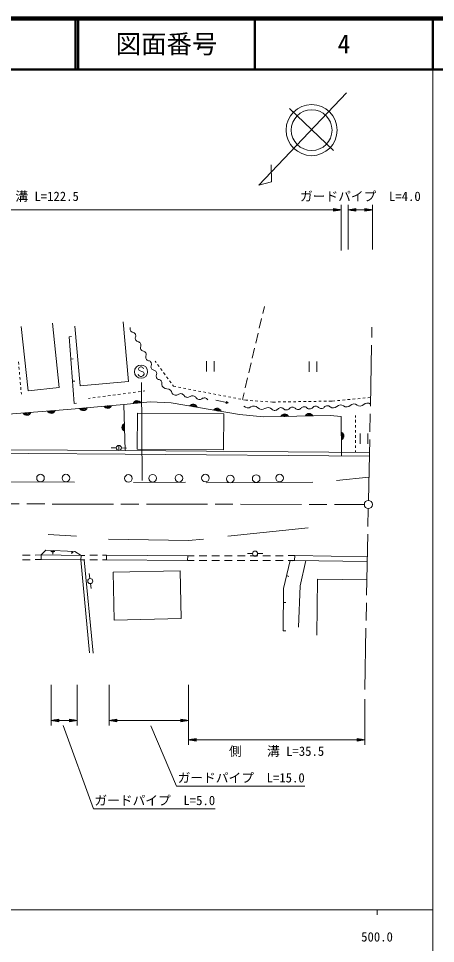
# Model space of a CAD drawing. Units: millimetres, scale not verified. Extents: x 39691 to 680000, y 20000 to 380000.
# Drawn here: x 497512 to 579500, y 198357 to 380000 of the extents above; entities that cross this region are included whole.
import ezdxf
from ezdxf.enums import TextEntityAlignment as Align

# ---------------------------------------------------------------- set-up
doc = ezdxf.new("R2010")
doc.units = ezdxf.units.MM
doc.header["$LTSCALE"] = 1000
doc.linetypes.add('CHAIN', pattern=[18.5, 12, -1.5, 3.5, -1.5])
for name, color, linetype, lineweight in [('M-BGD', 7, 'Continuous', 13), ('M-BMK', 2, 'CHAIN', 13), ('M-BMK-SRVR', 3, 'Continuous', 13), ('M-STR-HTXT', 7, 'Continuous', 13), ('M-STR-STRC', 7, 'Continuous', 13), ('M-STR-STRD', 7, 'Continuous', 13), ('M-TTL', 2, 'Continuous', 140), ('M-TTL-BAND', 7, 'Continuous', 13), ('M-TTL-LINE', 7, 'Continuous', 50)]:
    doc.layers.add(name, color=color, linetype=linetype, lineweight=lineweight)
doc.layers.add('M-TTL-TXT', color=7, linetype='Continuous')
doc.styles.add('ＭＳ ゴシック', font='')
doc.styles.get('ＭＳ ゴシック').set_extended_font_data('MS Gothic')

msp = doc.modelspace()

# ---------------------------------------------------------------- linework, layer by layer
at = {"layer": 'M-BGD'}
for p, q in [((545534, 322091), (545849, 323432)), ((519140, 308729), (518068, 320427)), ((544849, 319171), (545306, 321118)), ((499400, 306901), (498035, 319526)), ((544163, 316250), (544620, 318197)), ((507465, 317491), (507964, 317528)), ((507465, 317491), (507964, 317528)), ((508447, 304409), (507465, 317491)), ((543477, 313329), (543934, 315276)), ((497518, 312567), (497563, 312069)), ((507792, 313130), (508291, 313168)), ((524406, 312711), (524575, 312479)), ((534472, 312685), (534472, 310685)), ((535972, 312685), (535972, 310685)), ((554690, 312619), (554690, 310619)), ((556190, 312619), (556190, 310619)), ((497607, 311571), (497651, 311073)), ((524869, 312075), (525163, 311670)), ((525458, 311266), (525752, 310862)), ((542792, 310409), (543249, 312356)), ((497696, 310575), (497740, 310077)), ((497784, 309579), (497828, 309081)), ((508120, 308770), (508618, 308807)), ((526046, 310458), (526341, 310054)), ((526635, 309649), (526929, 309245)), ((527223, 308841), (527518, 308437)), ((542106, 307488), (542563, 309435)), ((497873, 308583), (497917, 308085)), ((497961, 307587), (498006, 307089)), ((527812, 308032), (527981, 307800)), ((527981, 307800), (528464, 307707)), ((528955, 307612), (529446, 307517)), ((529937, 307422), (530428, 307327)), ((530919, 307232), (531410, 307137)), ((531901, 307042), (532392, 306947)), ((498050, 306591), (498085, 306199)), ((511285, 305404), (511621, 305449)), ((512116, 305516), (512612, 305583)), ((513108, 305650), (513603, 305716)), ((514099, 305783), (514594, 305850)), ((515090, 305917), (515585, 305983)), ((516081, 306050), (516576, 306117)), ((517072, 306184), (517567, 306250)), ((518063, 306317), (518558, 306384)), ((519054, 306451), (519549, 306518)), ((520045, 306584), (520540, 306651)), ((521036, 306718), (521531, 306785)), ((522027, 306851), (522363, 306897)), ((532883, 306852), (533373, 306758)), ((533864, 306663), (534355, 306568)), ((534846, 306473), (535337, 306378)), ((535828, 306283), (536319, 306188)), ((536810, 306093), (537301, 305998)), ((537792, 305903), (538282, 305808)), ((538773, 305713), (539264, 305618)), ((539755, 305524), (540246, 305429)), ((540737, 305334), (541228, 305239)), ((541563, 305174), (541877, 306515)), ((562205, 305156), (562703, 305203)), ((563201, 305249), (563699, 305295)), ((564197, 305342), (564694, 305388)), ((565192, 305435), (565690, 305481)), ((566188, 305527), (566730, 305578)), ((508447, 304409), (508946, 304446)), ((518215, 304227), (518503, 295170)), ((536285, 305078), (538720, 304515)), ((538313, 304416), (538397, 304782)), ((538720, 304515), (538313, 304416)), ((538397, 304782), (538720, 304515)), ((541719, 305144), (542202, 305050)), ((542202, 305050), (542570, 305024)), ((543069, 304988), (543568, 304953)), ((544067, 304917), (544565, 304882)), ((545064, 304846), (545563, 304810)), ((546062, 304775), (546560, 304739)), ((547059, 304703), (547427, 304677)), ((547427, 304677), (548051, 304688)), ((548551, 304696), (549051, 304704)), ((549551, 304713), (550051, 304721)), ((550551, 304729), (551051, 304738)), ((551551, 304746), (552051, 304754)), ((552550, 304763), (553050, 304771)), ((553550, 304780), (554050, 304788)), ((554550, 304796), (555050, 304805)), ((555550, 304813), (556050, 304821)), ((556550, 304830), (557050, 304838)), ((557550, 304846), (558050, 304855)), ((558550, 304863), (559173, 304874)), ((559173, 304874), (559716, 304924)), ((560214, 304971), (560712, 305017)), ((561209, 305063), (561707, 305110)), ((563767, 301671), (563767, 302034)), ((563766, 300671), (563766, 301171)), ((563766, 299671), (563766, 300171)), ((563766, 298671), (563766, 299171)), ((563766, 297671), (563766, 298171)), ((564667, 298485), (564667, 296485)), ((566167, 298485), (566167, 296485)), ((517242, 296165), (517242, 295165)), ((563765, 295671), (563766, 296171)), ((563766, 296671), (563766, 297171)), ((516742, 295670), (515742, 295678)), ((517742, 295661), (518742, 295652)), ((563765, 294807), (563765, 295171)), ((498292, 274626), (499792, 274638)), ((500792, 274645), (501980, 274654)), ((501980, 274654), (501971, 273750)), ((501980, 274654), (509805, 274576)), ((503884, 275365), (504651, 275331)), ((504071, 275254), (504454, 275237)), ((504263, 275246), (504244, 274837)), ((507919, 275293), (508284, 275063)), ((508102, 275178), (507948, 274935)), ((509796, 273673), (509805, 274576)), ((509805, 274576), (510561, 274580)), ((511561, 274584), (513061, 274591)), ((514061, 274595), (514816, 274599)), ((514816, 274599), (514809, 273728)), ((514816, 274599), (530778, 274466)), ((530771, 273595), (530778, 274466)), ((530778, 274466), (532047, 274469)), ((533047, 274472), (534547, 274476)), ((535547, 274478), (537047, 274482)), ((538047, 274485), (539547, 274489)), ((540547, 274491), (542047, 274495)), ((543527, 274911), (542527, 274914)), ((543047, 274498), (544547, 274502)), ((544527, 274914), (545527, 274925)), ((545547, 274504), (547047, 274508)), ((548047, 274511), (549547, 274515)), ((550547, 274518), (551817, 274521)), ((551817, 274521), (551802, 273596)), ((551817, 274521), (566097, 274291)), ((499785, 273720), (498285, 273699)), ((501971, 273750), (500785, 273734)), ((501971, 273750), (509796, 273673)), ((510553, 273681), (509796, 273673)), ((509796, 273673), (511482, 255423)), ((510417, 273679), (512192, 255393)), ((513052, 273709), (511553, 273692)), ((514809, 273728), (514052, 273720)), ((514809, 273728), (530771, 273595)), ((532036, 273595), (530771, 273595)), ((534536, 273595), (533036, 273595)), ((537036, 273596), (535536, 273595)), ((539536, 273596), (538036, 273596)), ((542036, 273596), (540536, 273596)), ((544536, 273596), (543036, 273596)), ((547036, 273596), (545536, 273596)), ((549536, 273596), (548036, 273596)), ((551802, 273596), (550536, 273596)), ((550899, 273596), (551386, 273481)), ((551802, 273596), (566082, 273366)), ((511555, 270031), (511404, 271020)), ((511678, 269039), (511773, 268043)), ((550189, 270595), (550668, 270446)), ((556180, 258933), (556320, 269875)), ((556320, 269875), (566003, 269751)), ((549589, 265306), (550089, 265304)), ((549569, 259729), (550069, 259727))]:
    msp.add_line(p, q, dxfattribs=at)
for points in [[(504174, 320189), (505539, 307565), (499400, 306901)], [(508567, 319556), (509640, 307858), (519140, 308729)], [(472111, 300464), (507127, 303201), (518215, 304227)], [(561033, 294129), (560946, 301874), (558798, 302049), (545679, 301760), (540965, 302205), (527529, 304549), (523391, 304707), (518215, 304227)], [(365320, 293680), (428770, 293457), (437579, 294706), (461581, 295520), (518503, 295170), (566503, 294785)], [(365499, 292980), (428818, 292757), (437640, 294008), (461591, 294819), (518498, 294470), (566498, 294085)], [(501980, 274654), (502910, 275622), (508586, 275346), (509805, 274576)], [(549569, 259729), (549599, 268094), (550899, 273596)], [(554007, 273561), (552885, 268593), (552590, 260494)]]:
    msp.add_lwpolyline(points, dxfattribs=at)
for points in [[(520844, 295429), (537850, 295321), (537895, 302390), (520889, 302498)], [(516107, 271256), (529299, 271566), (529521, 262171), (516328, 261860)]]:
    msp.add_lwpolyline(points, close=True, dxfattribs=at)
for centre, radius in [((517242, 295665), 500), ((501843, 289761), 750), ((506831, 289761), 750), ((519135, 289694), 750), ((523890, 289728), 750), ((529045, 289728), 750), ((534266, 289761), 750), ((539154, 289595), 750), ((544242, 289661), 750), ((548831, 289761), 750), ((544027, 274909), 500), ((511630, 269537), 500)]:
    msp.add_circle(centre, radius, dxfattribs=at)
for centre, radius, start, end in [((520137, 319059), 689, 158.52666, 259.34246), ((519882, 317704), 689, 338.52666, 79.34246), ((521165, 317199), 689, 158.52666, 259.34246), ((520910, 315844), 689, 338.52666, 79.34246), ((522193, 315340), 689, 158.52666, 259.34246), ((521938, 313985), 689, 338.52666, 79.34246), ((523221, 313480), 689, 158.52666, 259.34246), ((522966, 312125), 689, 338.52666, 79.34246), ((524249, 311621), 689, 158.52666, 259.34246), ((523994, 310266), 689, 338.52666, 79.34246), ((525277, 309761), 689, 158.52666, 259.34246), ((525022, 308406), 689, 338.52666, 79.34246), ((526706, 308328), 1058, 189.45006, 269.88365), ((526702, 306212), 1058, 9.45006, 89.88365), ((528430, 306848), 826, 214.02521, 305.59179), ((529392, 305505), 826, 34.02521, 125.59179), ((530761, 306429), 826, 214.02521, 305.59179), ((531722, 305086), 826, 34.02521, 125.59179), ((533092, 306010), 826, 214.02521, 305.59179), ((534053, 304667), 826, 34.02521, 125.59179), ((510252, 303804), 812, 207.90995, 342.67022), ((510252, 303804), 650, 214.02573, 336.55443), ((510252, 303804), 488, 225.15842, 325.42174), ((510252, 303804), 325, 259.34771, 291.23245), ((515032, 304246), 812, 207.90995, 342.67022), ((515032, 304246), 650, 214.02573, 336.55443), ((515032, 304246), 488, 225.15842, 325.42174), ((515032, 304246), 325, 259.34771, 291.23245), ((520832, 304156), 812, 27.90995, 162.67022), ((520832, 304156), 650, 34.02573, 156.55443), ((520832, 304156), 488, 45.15842, 145.42174), ((520832, 304156), 325, 79.34771, 111.23245), ((531829, 303482), 812, 12.72342, 147.48369), ((531829, 303482), 650, 18.83921, 141.3679), ((531829, 303482), 488, 29.9719, 130.23522), ((531829, 303482), 325, 64.16119, 96.04593), ((536558, 302657), 812, 12.72342, 147.48369), ((542594, 304636), 1095, 224.24068, 303.21276), ((543794, 302803), 1095, 44.24068, 123.21276), ((545364, 304332), 1095, 224.24068, 303.21276), ((546564, 302499), 1095, 44.24068, 123.21276), ((549085, 302804), 780, 45.15105, 139.5717), ((550185, 303910), 780, 225.15105, 319.5717), ((551372, 302899), 780, 45.15105, 139.5717), ((552471, 304004), 780, 225.15105, 319.5717), ((553658, 302993), 780, 45.15105, 139.5717), ((554758, 304098), 780, 225.15105, 319.5717), ((555944, 303087), 780, 45.15105, 139.5717), ((557044, 304193), 780, 225.15105, 319.5717), ((558231, 303182), 780, 45.15105, 139.5717), ((559389, 304529), 1001, 232.58248, 315.35097), ((560813, 303122), 1001, 52.58248, 135.35097), ((562030, 304713), 1001, 232.58248, 315.35097), ((563455, 303305), 1001, 52.58248, 135.35097), ((564671, 304896), 1001, 232.58248, 315.35097), ((566096, 303489), 1001, 52.58248, 135.35097), ((499165, 302892), 812, 207.08902, 341.84929), ((499165, 302892), 650, 213.20481, 335.7335), ((499165, 302892), 488, 224.3375, 324.60081), ((499165, 302892), 325, 258.52679, 290.41152), ((503951, 303266), 812, 207.08902, 341.84929), ((503951, 303266), 650, 213.20481, 335.7335), ((503951, 303266), 488, 224.3375, 324.60081), ((503951, 303266), 325, 258.52679, 290.41152), ((536558, 302657), 650, 18.83921, 141.3679), ((536558, 302657), 488, 29.9719, 130.23522), ((536558, 302657), 325, 64.16119, 96.04593), ((547898, 303816), 780, 225.15105, 319.5717), ((549846, 301539), 812, 23.87996, 158.64023), ((549846, 301539), 650, 29.99575, 152.52444), ((549846, 301539), 488, 41.12843, 141.39175), ((549846, 301539), 325, 75.31772, 107.20246), ((554645, 301645), 812, 23.87996, 158.64023), ((554645, 301645), 650, 29.99575, 152.52444), ((554645, 301645), 488, 41.12843, 141.39175), ((554645, 301645), 325, 75.31772, 107.20246), ((518671, 299709), 812, 114.44277, 249.20304), ((518671, 299709), 650, 120.55856, 243.08725), ((518671, 299709), 488, 131.69125, 231.95456), ((518671, 299709), 325, 165.88054, 197.76527), ((560677, 297998), 812, 293.26299, 68.02326), ((560677, 297998), 650, 299.37878, 61.90747), ((560677, 297998), 488, 310.51147, 50.77479), ((560677, 297998), 325, 344.70076, 16.5855)]:
    msp.add_arc(centre, radius, start, end, dxfattribs=at)
at = {"layer": 'M-BMK'}
for p, q in [((566321, 285362), (567010, 319398)), ((467162, 284720), (565505, 284563)), ((565571, 248262), (566289, 283762))]:
    msp.add_line(p, q, dxfattribs=at)
at = {"layer": 'M-BMK-SRVR'}
for p, q in [((561979, 365417), (544749, 347302)), ((559456, 354089), (550824, 362350)), ((547275, 347915), (547157, 351267)), ((544749, 347302), (547275, 347915))]:
    msp.add_line(p, q, dxfattribs=at)
for centre, radius in [((555148, 358080), 5016), ((555148, 358080), 4013), ((566305, 284562), 800)]:
    msp.add_circle(centre, radius, dxfattribs=at)
at = {"layer": 'M-STR-HTXT'}
for p, q in [((560959, 334420), (560959, 343420)), ((562322, 334635), (562322, 343420)), ((567130, 334635), (567130, 343420)), ((439323, 342420), (559459, 342420)), ((560959, 342420), (559459, 342670)), ((559459, 342670), (559459, 342170)), ((559759, 342620), (559459, 342620)), ((559459, 342570), (560059, 342570)), ((560359, 342520), (559459, 342520)), ((559459, 342470), (560659, 342470)), ((560959, 342420), (559459, 342170)), ((560959, 342420), (559459, 342420)), ((559459, 342370), (560659, 342370)), ((560359, 342320), (559459, 342320)), ((559459, 342270), (560059, 342270)), ((559759, 342220), (559459, 342220)), ((562322, 342420), (563822, 342670)), ((562322, 342420), (563822, 342170)), ((562322, 342420), (563822, 342420)), ((563822, 342470), (562622, 342470)), ((563822, 342370), (562622, 342370)), ((562922, 342520), (563822, 342520)), ((562922, 342320), (563822, 342320)), ((563822, 342570), (563222, 342570)), ((563822, 342270), (563222, 342270)), ((563522, 342620), (563822, 342620)), ((563522, 342220), (563822, 342220)), ((563822, 342170), (563822, 342670)), ((563822, 342420), (565630, 342420)), ((567130, 342420), (565630, 342670)), ((565630, 342670), (565630, 342170)), ((565930, 342620), (565630, 342620)), ((565630, 342570), (566230, 342570)), ((566530, 342520), (565630, 342520)), ((565630, 342470), (566830, 342470)), ((567130, 342420), (565630, 342170)), ((567130, 342420), (565630, 342420)), ((565630, 342370), (566830, 342370)), ((566530, 342320), (565630, 342320)), ((565630, 342270), (566230, 342270)), ((565930, 342220), (565630, 342220)), ((503940, 249154), (503940, 241159)), ((509042, 249154), (509042, 241159)), ((515357, 249154), (515357, 241159)), ((530928, 249154), (530928, 241159)), ((530928, 246356), (530928, 237356)), ((565571, 246356), (565571, 237356)), ((503940, 242159), (505440, 242409)), ((503940, 242159), (505440, 241909)), ((503940, 242159), (505440, 242159)), ((505440, 242209), (504240, 242209)), ((505440, 242109), (504240, 242109)), ((504540, 242259), (505440, 242259)), ((504540, 242059), (505440, 242059)), ((505440, 242309), (504840, 242309)), ((505440, 242009), (504840, 242009)), ((505140, 242359), (505440, 242359)), ((505140, 241959), (505440, 241959)), ((505440, 241909), (505440, 242409)), ((505440, 242159), (507542, 242159)), ((509042, 242159), (507542, 242409)), ((507542, 242409), (507542, 241909)), ((507842, 242359), (507542, 242359)), ((507542, 242309), (508142, 242309)), ((508442, 242259), (507542, 242259)), ((507542, 242209), (508742, 242209)), ((509042, 242159), (507542, 241909)), ((509042, 242159), (507542, 242159)), ((507542, 242109), (508742, 242109)), ((508442, 242059), (507542, 242059)), ((507542, 242009), (508142, 242009)), ((507842, 241959), (507542, 241959)), ((515357, 242159), (516857, 242409)), ((515357, 242159), (516857, 241909)), ((515357, 242159), (516857, 242159)), ((516857, 242209), (515657, 242209)), ((516857, 242109), (515657, 242109)), ((515957, 242259), (516857, 242259)), ((515957, 242059), (516857, 242059)), ((516857, 242309), (516257, 242309)), ((516857, 242009), (516257, 242009)), ((516557, 242359), (516857, 242359)), ((516557, 241959), (516857, 241959)), ((516857, 241909), (516857, 242409)), ((516857, 242159), (529428, 242159)), ((530928, 242159), (529428, 242409)), ((529428, 242409), (529428, 241909)), ((529728, 242359), (529428, 242359)), ((529428, 242309), (530028, 242309)), ((530328, 242259), (529428, 242259)), ((529428, 242209), (530628, 242209)), ((530928, 242159), (529428, 241909)), ((530928, 242159), (529428, 242159)), ((529428, 242109), (530628, 242109)), ((530328, 242059), (529428, 242059)), ((529428, 242009), (530028, 242009)), ((529728, 241959), (529428, 241959)), ((506279, 241144), (512235, 224783)), ((523501, 241072), (528596, 229232)), ((530928, 238356), (532428, 238606)), ((530928, 238356), (532428, 238106)), ((530928, 238356), (532428, 238356)), ((532428, 238406), (531228, 238406)), ((532428, 238306), (531228, 238306)), ((531528, 238456), (532428, 238456)), ((531528, 238256), (532428, 238256)), ((532428, 238506), (531828, 238506)), ((532428, 238206), (531828, 238206)), ((532128, 238556), (532428, 238556)), ((532128, 238156), (532428, 238156)), ((532428, 238106), (532428, 238606)), ((532428, 238356), (564071, 238356)), ((565571, 238356), (564071, 238606)), ((564071, 238606), (564071, 238106)), ((564371, 238556), (564071, 238556)), ((564071, 238506), (564671, 238506)), ((564971, 238456), (564071, 238456)), ((564071, 238406), (565271, 238406)), ((565571, 238356), (564071, 238106)), ((565571, 238356), (564071, 238356)), ((564071, 238306), (565271, 238306)), ((564971, 238256), (564071, 238256)), ((564071, 238206), (564671, 238206)), ((564371, 238156), (564071, 238156)), ((528596, 229232), (553796, 229232)), ((512235, 224783), (536185, 224783))]:
    msp.add_line(p, q, dxfattribs=at)
at = {"layer": 'M-STR-STRC'}
for p, q in [((521250, 311473), (521131, 311237)), ((521131, 311237), (521131, 311119)), ((521131, 311119), (521250, 310882)), ((521486, 311591), (521250, 311473)), ((521250, 310882), (521959, 310646)), ((521722, 311591), (521486, 311591)), ((521959, 311473), (521722, 311591)), ((522077, 311237), (521959, 311473)), ((521959, 310646), (522077, 310528)), ((521131, 309937), (521013, 310173)), ((521250, 309819), (521131, 309937)), ((521486, 309700), (521250, 309819)), ((521722, 309700), (521486, 309700)), ((521959, 309819), (521722, 309700)), ((522077, 309937), (521959, 309819)), ((522077, 310528), (522195, 310291)), ((522195, 310173), (522077, 309937)), ((522195, 310291), (522195, 310173)), ((521682, 308536), (521831, 289307))]:
    msp.add_line(p, q, dxfattribs=at)
msp.add_circle((521604, 310646), 1300, dxfattribs=at)
at = {"layer": 'M-STR-STRD'}
for p, q in [((474156, 289116), (508536, 288953)), ((520134, 288912), (530334, 288943)), ((534440, 288788), (555369, 288928)), ((560034, 289285), (566413, 289905)), ((538659, 278347), (554441, 280003)), ((503351, 278650), (508890, 278322))]:
    msp.add_line(p, q, dxfattribs=at)
msp.add_lwpolyline([(515213, 277778), (530919, 277525), (533904, 277778)], dxfattribs=at)
at = {"layer": 'M-TTL'}
msp.add_line((680000, 380000), (40000, 380000), dxfattribs=at)
at = {"layer": 'M-TTL-BAND'}
for p, q in [((579000, 20000), (579000, 370000)), ((40000, 205000), (579000, 205000)), ((568000, 205000), (568000, 204000))]:
    msp.add_line(p, q, dxfattribs=at)
at = {"layer": 'M-TTL-LINE'}
for p, q in [((508747, 380000), (508747, 370000)), ((509247, 380000), (509247, 370000)), ((543997, 380000), (543997, 370000)), ((579000, 380000), (579000, 370000)), ((40000, 370000), (680000, 370000))]:
    msp.add_line(p, q, dxfattribs=at)

# ---------------------------------------------------------------- texts
at = {"layer": 'M-STR-HTXT', "style": 'ＭＳ ゴシック'}
for s, p in [('側\u3000\u3000溝 L=122.5', (499391, 343620)), ('ガードパイプ  L=4.0', (564726, 343620)), ('側\u3000\u3000溝 L=35.5', (548250, 234656)), ('ガードパイプ  L=15.0', (541296, 229432)), ('ガードパイプ  L=5.0', (524310, 224983))]:
    msp.add_text(s, height=1833, dxfattribs=at).set_placement(p, align=Align.BOTTOM_CENTER)
at = {"layer": 'M-TTL-BAND', "style": 'ＭＳ ゴシック'}
msp.add_text('500.0', height=1833, dxfattribs=at).set_placement((568000, 198195), align=Align.BOTTOM_CENTER)
at = {"layer": 'M-TTL-TXT', "style": 'ＭＳ ゴシック'}
for s, p in [('図面番号', (526622, 375000)), ('4', (561497, 375000))]:
    msp.add_text(s, height=3666, dxfattribs=at).set_placement(p, align=Align.MIDDLE_CENTER)

doc.saveas('drawing.dxf')
